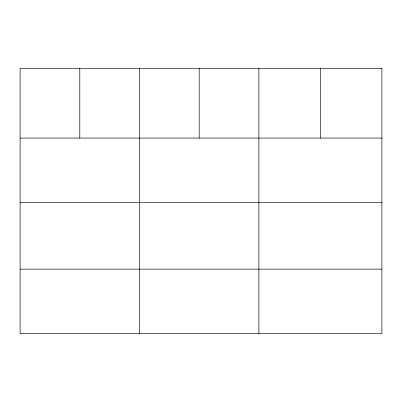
<?xml version="1.0" encoding="UTF-8"?>
<svg xmlns="http://www.w3.org/2000/svg" width="402" height="402" viewBox="0 0 402 402"><rect width="100%" height="100%" fill="white"/><g stroke="black" fill="none" stroke-linecap="round" stroke-linejoin="round"><path stroke-width="0.6" d="M20.1 138.077L381.9 138.077M20.1 202.628L381.9 202.628M20.1 269.134L381.9 269.134M320.394 68.315L320.394 138.077M258.888 68.315L258.888 333.685M199.191 68.315L199.191 138.077M139.494 68.315L139.494 333.685M79.797 68.315L79.797 138.077M381.9 68.315L20.1 68.315L20.1 333.685L381.9 333.685L381.9 68.315"/></g></svg>
